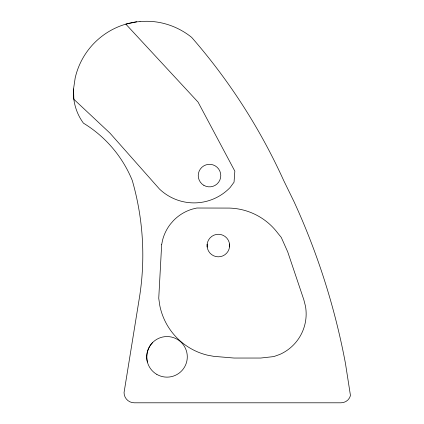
<?xml version="1.0" encoding="UTF-8"?>
<svg xmlns="http://www.w3.org/2000/svg" width="424" height="424" viewBox="0 0 424 424"><rect width="100%" height="100%" fill="white"/><g stroke="black" fill="none" stroke-linecap="round" stroke-linejoin="round"><path stroke-width="0.64" d="M136.661 21.836A72.976 72.976 0 0 0 75.18 77.974L73.548 88.918L73.85 99.29L109.933 133.094L159.461 189.024A50.027 50.027 0 0 0 230.19 187.44L234.048 182.172L234.838 171.142L198.082 102.131L125.838 24.131L136.661 21.831L140.021 21.64M152.656 342.502C147.69 347.638 145.671 355.169 147.404 362.101M140.021 21.64C158.444 19.721 177.322 25.785 191.664 37.381A584.945 584.945 0 0 1 283.645 180.433L294.06 201.75A695.752 695.752 0 0 1 345.459 363.453L350.468 395.581A9.741 9.741 0 0 1 341.055 402.8L134.27 402.8A10.218 10.218 0 0 1 124.052 392.582L139.348 298.083A269.282 269.282 0 0 0 132.262 180.433A120.262 120.262 0 0 0 83.438 123.161A51.527 51.527 0 0 1 73.548 88.918M229.517 243.991L229.543 246.932A11.273 11.273 0 0 1 211.56 254.543A11.273 11.273 0 0 1 213.961 235.166A11.273 11.273 0 0 1 229.543 246.932M207.166 244.166L207.188 247.107M161.65 244.733L158.746 298.252L159.79 305.561A64.029 64.029 0 0 0 207.368 355.153L213.786 356.346L234.053 358.041L260.691 358.041L273.793 356.584L279.856 354.411A44.282 44.282 0 0 0 305.466 306.154L303.822 299.741L287.721 251.893L281.266 237.413L277.831 233.195A62.699 62.699 0 0 0 229.411 208.083L196.826 208.02L192.342 209.112A43.63 43.63 0 0 0 173.342 220.729L170.4 224.132A43.63 43.63 0 0 0 162.551 240.207L161.65 244.733M203.875 185.352A11.273 11.273 0 0 0 220.782 175.589A11.273 11.273 0 0 0 203.875 165.826A11.273 11.273 0 0 0 203.875 185.352M156.859 374.419A20.288 20.288 0 0 0 187.297 356.849A20.288 20.288 0 0 0 156.859 339.274A20.288 20.288 0 0 0 156.859 374.419"/></g></svg>
